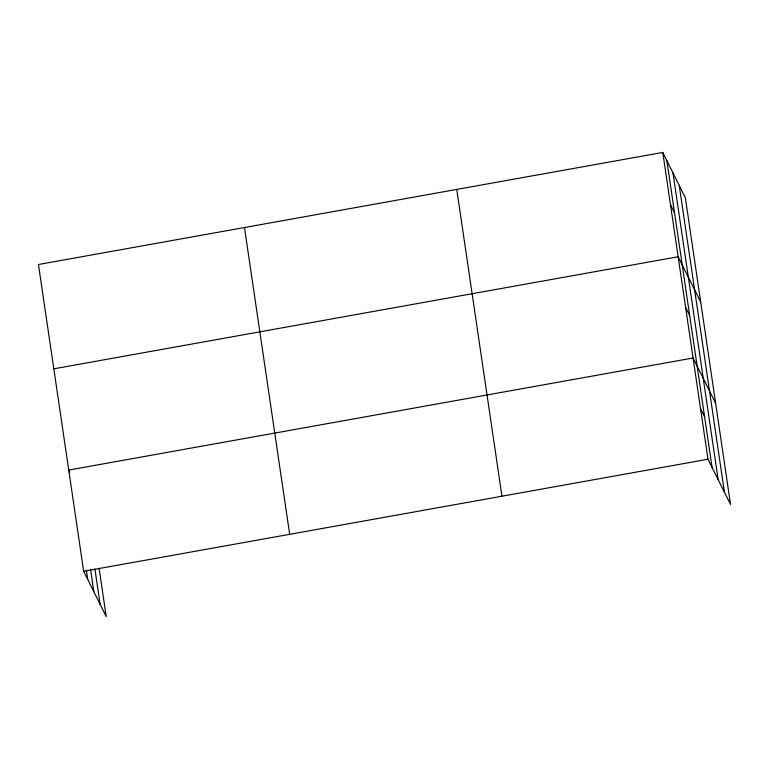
<?xml version="1.0" encoding="UTF-8"?>
<svg xmlns="http://www.w3.org/2000/svg" width="769" height="769" viewBox="0 0 769 769"><rect width="100%" height="100%" fill="white"/><g stroke="black" fill="none" stroke-linecap="round" stroke-linejoin="round"><path stroke-width="1.15" d="M662.782 152.435L707.989 459.228L730.55 504.493L685.342 197.7L662.782 152.435L38.45 264.507L83.658 571.3L106.218 616.565L99.105 568.291M53.82 368.822L678.152 256.75L700.713 302.006M83.658 571.3L707.989 459.228M670.462 204.592L674.538 212.773M685.612 307.369L689.687 315.55M715.631 403.244L693.071 357.989L68.739 470.061L69.758 472.108M700.53 408.608L704.606 416.788M679.238 185.464L724.446 492.256M672.962 172.852L718.159 479.645M666.858 160.615L712.065 467.408M456.748 189.424L501.955 496.216M244.475 227.528L289.682 534.32M94.914 569.012L100.124 604.328M90.54 569.348L93.837 591.717M86.349 570.069L87.733 579.48"/></g></svg>
